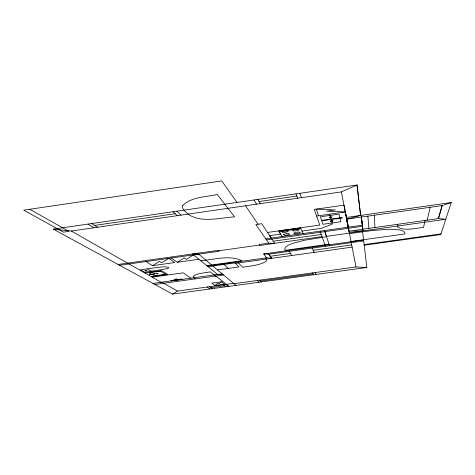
<?xml version="1.0" encoding="UTF-8"?>
<svg xmlns="http://www.w3.org/2000/svg" width="475" height="475" viewBox="0 0 475 475"><rect width="100%" height="100%" fill="white"/><g stroke="black" fill="none" stroke-linecap="round" stroke-linejoin="round"><path stroke-width="0.71" d="M397.729 224.301L397.919 227.228C405.632 231.331 415.215 227.976 423.522 227.567L425.083 220.447M427.209 220.157L430.178 207.29M438.401 218.583L442.136 205.592M360.632 215.424L357.016 184.995L341.353 191.9L348.258 227.198L346.655 219.159L360.632 215.424L357.016 184.995L53.283 229.14L172.52 294.09L366.837 267.467L362.514 230.975L349.03 231.159L438.449 218.559L442.183 205.58L451.25 202.534L440.77 234.543L364.2 245.207M214.991 285.481L217.692 283.272L218.643 283.997L221.469 281.8L224.491 284.175L214.991 285.481L211.791 283.13L221.469 281.8M171.344 258.008L177.347 262.283L184.258 257.877L186.2 259.35L193.521 254.891M152.594 265.656L159.422 261.333L161.559 262.74L168.839 258.353L174.812 262.544L152.552 265.662L145.962 261.571M172.52 294.09L177.442 291.092L233.575 283.385M284.216 231.01L281.616 231.818C282.524 233.255 286.55 232.168 288.224 231.444L287.945 230.921L284.887 230.915M295.106 229.467L292.475 230.28C293.307 231.735 297.409 230.624 299.066 229.906L298.817 229.383L295.777 229.372M94.632 225.411L175.222 213.714M259.053 201.548L296.863 196.062M53.283 229.14L71.286 231.028L341.353 191.9M316.142 209.154L335.392 209.944L326.622 211.197L345.367 211.951L344.043 205.152L314.313 209.422L316.617 216.054L345.42 211.939L348.371 227.175M451.25 202.534L346.328 217.461L349.351 232.827L445.776 219.26L438.449 218.559M346.655 219.159L442.183 205.58M267.526 232.465L319.74 225.055L316.588 216.06M300.865 228.641L279.146 231.723L280.559 234.116L269.485 235.683L271.082 238.106M301.987 231.093L321.409 228.344L332.34 224.075L329.614 214.231M265.792 238.848L362.336 225.209M266.493 239.857L362.467 226.308L361.392 217.063M273.244 241.229L321.278 234.46M268.779 243.158L259.13 244.518L259.849 245.468L274.698 243.378L261.755 223.689L255.882 224.533L268.779 243.158L274.698 243.378M118.115 264.456L218.263 250.355L219.213 251.263L119.623 265.276M218.714 250.788L259.528 245.041M274.609 243.301L322.05 236.627M349.41 233.142L326.42 236.378L324.847 231.622M326.539 236.657L304.291 240.297L292.131 243.527L288.254 245.195L285.825 246.887L284.828 248.597L284.964 249.909L285.214 250.319L329.032 244.186M349.505 233.605L372.721 230.47L388.894 229.247L399.481 229.835L402.663 230.785L404.451 232.162L404.938 233.474L404.878 233.938L351.037 241.466M177.347 262.283L198.912 259.261M200.658 260.68C214.1 259.766 229.318 254.636 242.013 260.745L206.797 265.656M147.113 268.892L140.333 269.842L144.352 272.139L163.62 269.396L168.15 268.268L168.779 267.455C165.003 266.089 160.764 267.217 156.851 267.538L147.113 268.892L151.026 271.207M263.649 253.953L268.642 254.196L271.742 258.317L266.635 257.818L263.649 253.953L363.577 239.982M363.69 240.914L268.642 254.196L271.694 258.305M144.911 272.971L161.589 270.643L167.58 274.384L151.347 276.64M270.233 256.28L290.498 253.454M313.221 250.283L351.708 244.916M207.32 266.083L266.635 257.818M364.129 244.601L440.984 233.89M208.038 266.665L235.879 262.788M352.135 247.119L236.33 263.233L235.273 262.188M152.22 277.139L183.166 272.84L190.98 278.148M217.491 269.907L239.038 266.914L234.971 262.918M175.625 279.775L176.563 279.644M175.78 279.87L170.798 280.559L171.297 280.856L182.204 279.348L181.735 279.045L176.712 279.739M152.944 283.427L222.187 273.843M154.868 284.478L223.547 274.983L217.663 274.473L192.417 253.994L198.687 254.155M233.943 283.694L355.989 266.944L366.837 267.467M210.924 287.672L224.592 285.796M260.579 281.04L313.078 273.837M29.8 209.267L68.934 231.367L63.531 232.15L23.75 210.164L221.76 180.91L237.025 202.433M71.286 231.028L161.197 282.287M161.892 282.192L177.442 291.092M171.902 280.404L172.401 280.707M176.267 280.173C171.481 279.199 177.377 278.421 177.199 280.042M88.035 224.087L93.89 227.751M91.717 223.553L97.494 227.228M180.559 279.205L181.064 279.508M195.338 278.878L193.497 277.608L193.141 276.296C198.039 272.917 204.529 273.042 210.205 271.86L215.543 276.088M207.106 287.019L209.92 288.966M209.523 286.686L212.307 288.64M223.303 284.792L225.862 286.781M225.726 284.46L228.249 286.455M214.528 274.906L228.962 286.36M197.618 253.258L235.98 285.398M223.885 264.462L228.255 268.417M173.096 211.725L177.306 215.668M176.842 211.179L180.975 215.133M237.411 261.891L242.773 267.283C250.61 265.786 259.243 265.614 266.16 261.286L266.73 260.187L265.483 257.978M257.29 280.488L259.012 282.239M259.73 280.155L261.422 281.913M245.557 205.776L258.079 224.218M253.971 199.969L256.577 204.179M257.777 199.417L260.312 203.638M289.216 251.317L291.739 255.532M282.055 236.568L278.754 230.963L300.538 227.869L303.163 233.587M312.586 272.899L313.559 274.764M315.05 272.561L315.988 274.431M312.253 248.098L314.165 252.409M295.967 193.865L297.736 198.217M299.802 193.307L301.5 197.671M320.103 231.177L325.488 246.252M316.291 209.137L318.529 215.781M324.52 230.553L329.531 245.688M336.051 218.381L336.187 218.933L342.428 218.049L342.309 217.491L321.605 220.424L320.411 216.79L339.019 214.136L339.863 217.823M348.472 228.285L355.989 266.944M345.248 211.998L348.145 227.216M362.443 226.142L362.811 229.217M361.172 215.347L363.007 230.903M361.428 217.051L362.835 229.217M367.882 216.137L368.879 228.362M374.342 215.217L374.929 227.513M182.465 205.764L182.4 207.931C193.604 225.304 217.645 217.948 234.608 216.873L217.241 194.471C205.651 197.167 191.211 196.739 182.465 205.764M283.231 234.62C284.121 236.016 288.076 234.947 289.732 234.246C288.883 232.845 284.869 233.914 283.231 234.62M293.918 233.112C294.738 234.525 298.769 233.427 300.402 232.738C299.63 231.313 295.533 232.412 293.918 233.112M155.865 273.594C156.851 274.556 160.52 272.781 155.865 273.594M156.346 273.594L157.759 273.517L156.346 273.594M329.223 217.283C328.065 218.975 336.199 216.006 329.223 217.283M329.733 217.312L331.318 217.265L329.733 217.312M330.315 221.124C329.163 222.751 337.161 219.877 330.315 221.124M330.814 221.154L332.363 221.101L330.814 221.154M174.467 279.454C177.62 279.223 178.511 278.831 174.467 279.454M180.399 279.442L180.791 279.359L180.399 279.442M172.247 280.529L172.716 280.511L172.247 280.529M339.993 218.197L321.771 220.792L322.917 224.277L340.801 221.736L339.993 218.197M145.973 270.269L144.839 270.423L146.603 270.637L145.973 270.269M160.621 271.172L149.031 272.787L154.316 275.856L165.656 274.277L160.621 271.172M154.328 273.743L149.221 274.455L149.791 274.782L154.886 274.075L154.328 273.743"/></g></svg>
